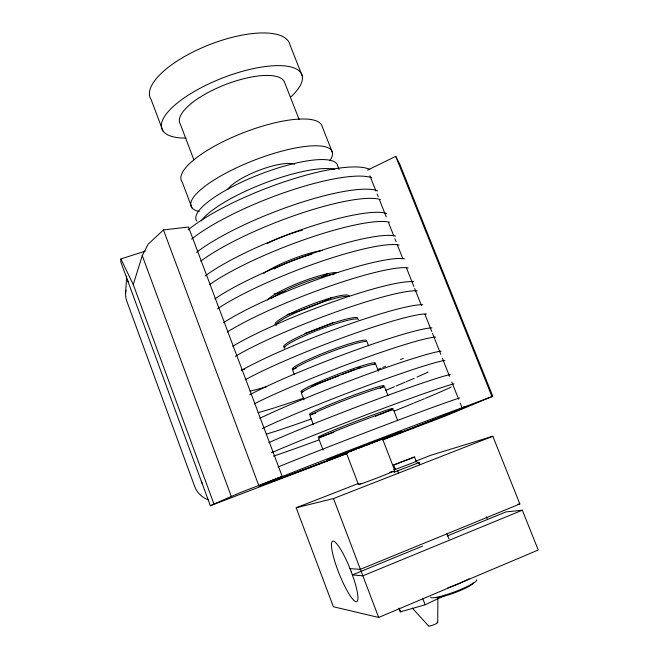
<?xml version="1.0" encoding="UTF-8"?>
<svg xmlns="http://www.w3.org/2000/svg" width="659" height="659" viewBox="0 0 659 659"><rect width="100%" height="100%" fill="white"/><g stroke="black" fill="none" stroke-linecap="round" stroke-linejoin="round"><path stroke-width="0.99" d="M437.741 622.393L437.873 598.364M145.359 251.112L120.885 258.946L120.77 261.862L210.32 505.733L347.351 453.417M125.605 292.967L126.652 276.113M210.32 505.733L213.953 504.011L133.258 284.54L142.262 255.634L148.053 244.267L163.457 229.933L188.49 227.017L282.209 476.432A109.814 0.956 -21 0 0 265.676 483.797A109.814 0.956 -21 0 0 346.469 453.425M431.834 421.027L431.175 421.661A4.094 1.038 -76.8 0 1 430.92 421.571M419.915 464.463L419.173 462.56L393.942 472.223L394.337 471.984M416.274 461.448L395.375 469.455L393.645 464.99L414.536 456.984L416.274 461.448L415.796 461.564L418.852 462.766L419.544 464.702M414.536 456.984L393.645 464.99M321.477 276.994L327.68 273.633M331.592 297.58L328.923 298.972A39.589 5.89 -21.1 0 1 287.069 314.549M367.648 170.063L395.746 156.356L399.716 164.025L492.784 396.281L446.044 415.738L382.805 439.882M358.496 484.604L346.247 452.659L373.258 442.123L382.475 438.737L394.848 470.674L394.28 471.012A19.473 0.437 -21 0 1 369.617 480.782A19.473 0.437 -21 0 1 361.124 483.368M398.901 608.076L400.351 611.873L425.17 604.797L445.245 595.209M382.475 438.737L380.078 439.751M400.524 359.583L403.226 358.381M213.953 504.011L240.148 492.644L282.209 476.432M396.248 385.985L405.17 382.162M406.068 381.783L414.223 378.291M358.307 483.533L296.171 507.751L333.388 606.75L378.686 617.458L538.23 550.018L522.34 510.198L505.857 511.936L447.115 536.039M375.482 416.29L378.291 415.137M379.23 414.75L382.055 413.588A40.1 1.236 -21 0 0 380.507 412.262A40.1 1.236 -21 0 0 326.337 433.218A40.1 1.236 -21 0 0 333.792 432.255M522.34 510.198L362.862 575.826L352.367 574.912L422.485 546.146M413.44 403.234L404.428 406.924A108.941 3.369 -21 0 1 394.362 410.961M414.338 402.863L424.388 398.753M415.664 461.176L430.961 455.221L492.833 436.258L519.86 503.97L360.382 569.318L350.003 568.676M379.131 440.121L374.485 441.958M393.678 469.752L395.589 469.002M296.171 507.751L333.487 498.558L492.833 436.258M382.78 439.471A109.814 0.956 -21 0 0 462.058 407.839L492.784 396.281M373.562 442.313L364.682 445.748M375.259 441.859L401.883 431.283L326.905 460.089L346.774 452.766M366.898 445.08L374.386 442.197M363.76 446.102L346.247 452.659M359.394 447.955L364.089 446.159M448.87 414.569L449.306 414.404M347.664 452.428L355.638 449.397M418.63 462.676L419.173 462.56M517.933 504.209L519.86 503.97M412.27 608.076L428.507 625.885M120.885 258.946L133.258 284.54M395.746 156.356L491.869 396.29M369.921 175.796L375.992 191.069M377.129 193.935L378.266 196.802M379.403 199.669L386.223 216.852M388.497 222.585L393.81 235.955M394.947 238.822L396.084 241.68M397.22 244.547L402.904 258.872M406.323 267.463L413.901 286.566M414.659 288.477L421.488 305.661M424.898 314.261L431.727 331.444M432.485 333.355L440.822 354.369M442.337 358.183L449.545 376.33M451.819 382.055L458.639 399.247M460.163 403.069L462.058 407.839M302.242 75.95L289.952 44.763A74.796 27.826 -21.3 0 0 208.755 44.952A74.796 27.826 -21.3 0 0 151.183 99.69L162.962 130.935M332.474 152.674L322.342 126.956A75.464 22.027 -21.2 0 0 242.677 132.994A75.464 22.027 -21.2 0 0 182.222 182.057L191.934 207.824M339.055 169.371L337.696 165.928A75.777 19.243 -21.2 0 0 258.773 174.775A75.777 19.243 -21.2 0 0 196.934 221.103M299.211 119.691L284.77 82.845A56.229 19.193 -21.3 0 0 224.447 84.978A56.229 19.193 -21.3 0 0 180.311 124.09L193.944 160.046M446.753 533.197L448.985 538.922M368.546 345.786L367.088 342.046A39.82 3.797 -21.1 0 0 327.976 352.96A39.82 3.797 -21.1 0 0 292.876 370.762L294.301 374.51M378.431 371.124L375.861 364.551A39.911 2.933 -21.1 0 0 336.98 376.314A39.911 2.933 -21.1 0 0 301.451 393.291L303.964 399.873M387.986 395.655L384.683 387.162A40.01 2.059 -21 0 0 346.016 399.774A40.01 2.059 -21 0 0 310.076 415.92L313.313 424.421M397.599 420.302L393.538 409.873A40.1 1.178 -21 0 0 355.102 423.358A40.1 1.178 -21 0 0 318.742 438.655L323.075 450.048M422.658 598.273L425.17 604.797M333.487 498.558L378.686 617.458M163.457 229.933L258.666 485.213M142.262 255.634L231.276 496.392M397.756 471.004L398.464 472.915M400.178 610.143L400.351 611.873M208.178 499.769A22.513 22.365 -70.6 0 1 194.66 486.391L126.849 301.287A22.233 21.376 11.7 0 1 125.943 290.182M202.585 484.06A24.21 24.078 -80.9 0 1 201.292 481.152M128.184 282.068A23.922 22.908 13.3 0 1 127.335 279.152M201.308 220.864A75.851 18.625 -21.2 0 1 264.004 183.375A75.851 18.625 -21.2 0 1 334.863 169.437M227.841 189.281A37.769 10.066 -21.2 0 1 259.662 170.08A37.769 10.066 -21.2 0 1 294.573 164.173M199.24 211.473A75.67 20.198 -21.2 0 1 254.242 160.195A75.67 20.198 -21.2 0 1 329.665 160.829M185.986 138.069A75.052 25.635 -21.3 0 1 176.579 103.611A75.052 25.635 -21.3 0 1 273.485 65.768A75.052 25.635 -21.3 0 1 290.479 97.252M389.453 472.421A19.473 0.437 -21 0 1 392.336 471.407M188.12 229.876A106.569 24.976 -21.2 0 1 285.767 181.316A106.569 24.976 -21.2 0 1 369.79 169.478M191.588 239.126A106.667 24.103 -21.2 0 1 287.044 191.687A106.667 24.103 -21.2 0 1 371.791 177.741M487.141 518.608A31.426 10.116 66.6 0 1 486.284 516.821M476.663 579.706A24.63 3.468 -20.7 0 1 455.237 591.625A24.63 3.468 -20.7 0 1 430.624 597.169M469.101 578.783A24.614 3.336 -20.7 0 1 447.749 587.877M473.343 582.49A20.528 2.916 -20.7 0 1 457.989 591.469A20.528 2.916 -20.7 0 1 435.871 597.515M267.126 243.632A39.351 8.048 -21.2 0 1 302.465 230.164M196.571 252.389A106.807 22.834 -21.2 0 1 293.568 204.965A106.807 22.834 -21.2 0 1 377.665 190.83M200.698 261.203A106.906 21.953 -21.2 0 1 296.682 214.776A106.906 21.953 -21.2 0 1 380.449 199.529M263.765 273.328A39.441 7.224 -21.1 0 1 322.49 250.436M205.097 275.997A107.055 20.602 -21.1 0 1 302.687 229.233A107.055 20.602 -21.1 0 1 386.627 213.401M209.513 284.68A107.153 19.704 -21.1 0 1 306.073 239.011A107.153 19.704 -21.1 0 1 389.444 222.19M267.463 299.985A39.54 6.392 -21.1 0 1 300.932 282.077A39.54 6.392 -21.1 0 1 338.182 272.554M273.897 269.012A39.449 7.175 -21.1 0 1 311.798 254.242M284.91 291.36A39.499 6.722 -21.1 0 1 273.946 293.972M214.85 298.881A107.302 18.337 -21.1 0 1 312.728 253.328A107.302 18.337 -21.1 0 1 395.491 236.037M217.454 308.89A107.409 17.439 -21.1 0 1 315.628 263.328A107.409 17.439 -21.1 0 1 399.09 245.082M276.533 325.2A39.631 5.552 -21.1 0 1 306.369 306.443A39.631 5.552 -21.1 0 1 349.13 295.982M271.492 298.313A39.54 6.343 -21.1 0 1 334.434 274.045M223.739 322.539A107.557 16.063 -21.1 0 1 322.202 277.76A107.557 16.063 -21.1 0 1 404.544 258.83M227.289 331.979A107.656 15.149 -21.1 0 1 325.983 287.505A107.656 15.149 -21.1 0 1 408.16 267.925M284.985 347.375A39.721 4.704 -21.1 0 1 315.266 329.558A39.721 4.704 -21.1 0 1 357.821 318.272M276.088 324.393A39.631 5.503 -21.1 0 1 310.109 306.608A39.631 5.503 -21.1 0 1 348.076 296.435M333.182 322.449A39.688 5.041 -21.1 0 1 328.825 324.352M327.935 324.722A39.688 5.041 -21.1 0 1 304.903 333.363M232.676 346.321A107.812 13.757 -21.1 0 1 331.724 302.316A107.812 13.757 -21.1 0 1 413.646 281.731M244.695 369.221A107.911 12.834 -21.1 0 1 241.178 369.979M235.288 356.371A107.911 12.834 -21.1 0 1 334.648 312.424A107.911 12.834 -21.1 0 1 417.271 290.866M293.469 369.65A39.812 3.847 -21.1 0 1 324.212 352.787A39.812 3.847 -21.1 0 1 366.552 340.662M284.334 348.347A39.729 4.654 -21.1 0 1 319.022 329.731A39.729 4.654 -21.1 0 1 358.356 319.648M296.517 367.846A108.068 11.434 -21.1 0 1 293.626 368.834M241.655 370.226A108.068 11.434 -21.1 0 1 341.288 326.996A108.068 11.434 -21.1 0 1 422.79 304.746M266.607 386.701A108.167 10.503 -21.1 0 1 250.058 391.174M245.23 379.757A108.167 10.503 -21.1 0 1 345.11 336.848A108.167 10.503 -21.1 0 1 426.431 313.931M302.942 391.932A39.911 2.99 -21.1 0 1 336.428 374.864A39.911 2.99 -21.1 0 1 374.139 364.435M385.449 366.28A108.422 8.147 -21.1 0 1 382.747 367.425M380.918 368.2A108.422 8.147 -21.1 0 1 378.151 369.369M303.684 398.061A108.422 8.147 -21.1 0 1 275.437 407.509M274.572 407.781A108.422 8.147 -21.1 0 1 258.122 412.641M254.275 403.827A108.422 8.147 -21.1 0 1 354.748 361.709A108.422 8.147 -21.1 0 1 435.64 337.095M360.803 367.03A108.323 9.086 -21.1 0 1 357.079 368.538M354.245 369.683A108.323 9.086 -21.1 0 1 341.84 374.584M338.981 375.688A108.323 9.086 -21.1 0 1 311.18 386.059M249.703 394.757A108.323 9.086 -21.1 0 1 350.036 352.128A108.323 9.086 -21.1 0 1 431.974 327.877M315.76 413.234A40.001 2.117 -21 0 1 321.04 408.308A40.001 2.117 -21 0 1 369.065 389.716A40.001 2.117 -21 0 1 380.111 388.324M428.045 372.096A108.677 5.766 -21 0 1 417.023 377.08M394.477 386.726A108.677 5.766 -21 0 1 385.301 390.507M311.6 418.844A108.677 5.766 -21 0 1 266.228 434.199M262.364 428.482A108.677 5.766 -21 0 1 363.562 387.022A108.677 5.766 -21 0 1 444.883 360.382M259.745 418.383A108.578 6.714 -21 0 1 360.58 376.75A108.578 6.714 -21 0 1 441.201 351.115M451.086 387.088A108.941 3.369 -21 0 1 425.393 398.333M318.602 440.064A108.941 3.369 -21 0 1 273.543 456.135M271.483 452.766A108.941 3.369 -21 0 1 373.002 412.262A108.941 3.369 -21 0 1 454.026 383.818M268.856 442.65A108.834 4.325 -21 0 1 369.996 401.932A108.834 4.325 -21 0 1 450.328 374.493M346.791 453.343A109.196 0.947 -21 0 1 270.347 481.309A109.196 0.947 -21 0 1 423.3 422.139A109.196 0.947 -21 0 1 432.782 420.08L412.658 427.946A109.196 0.947 -21 0 1 382.459 439.652M278.016 467.033A109.097 1.911 -21 0 1 379.765 427.139A109.097 1.911 -21 0 1 459.652 397.97M437.008 622.236A4.942 0.816 -20.9 0 1 433.951 624.691A4.942 0.816 -20.9 0 1 428.614 625.622M351.28 571.806L347.985 563.725A32.546 5.997 68.3 0 0 331.502 546.377A32.546 5.997 68.3 0 0 350.3 595.967A32.546 5.997 68.3 0 0 354.097 579.854L351.28 571.806"/></g></svg>
